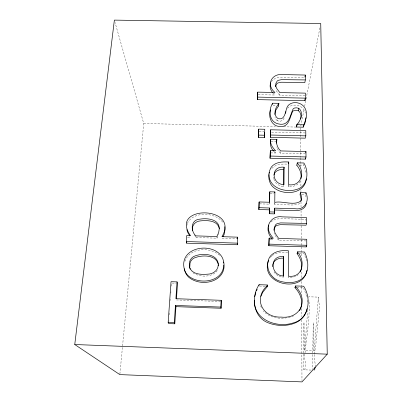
<?xml version="1.0" encoding="UTF-8"?>
<svg xmlns="http://www.w3.org/2000/svg" width="402" height="402" viewBox="0 0 402 402"><rect width="100%" height="100%" fill="white"/><g stroke="black" fill="none" stroke-linecap="round" stroke-linejoin="round"><path stroke-width="0.3" stroke-dasharray="2.01 1.51" d="M300.148 181.196C298.113 185.618 292.777 186.935 288.304 186.749L288.309 185.493M273.908 179.121C274.878 183.583 279.345 186.211 283.651 186.618L283.661 185.382M299.917 203.553C292.058 206.859 282.772 203.357 274.491 204.291L274.501 203.065M259.561 203.864L269.4 204.146L269.42 202.925M303.404 353.021L303.972 322.334L304.324 349.338L304.696 350.217L314.183 350.574L318.394 297.123L308.56 296.787L308.741 298.42M303.364 354.197L303.193 369.292L304.5 369.825L311.661 370.106M307.716 309.796L304.696 350.217M168.845 321.716L168.93 320.469M169.322 314.856L169.453 312.987M170.332 300.51L170.418 299.264M170.855 293.028L170.94 291.782M171.337 286.169L171.468 284.294M304.816 354.142C303.686 359.363 307.329 364.9 304.5 369.825M314.339 354.509C313.183 358.674 315.806 362.363 315.183 366.493M119.891 373.981L143.735 123.504L115.057 22.507M258.174 94.671L274.682 95.023L274.842 93.5M304.967 95.671L279.521 95.128L279.702 93.606M284.113 117.972C283.42 120.947 279.938 121.891 277.365 120.746L277.651 118.354M270.692 152.891L275.355 153.011L275.491 151.906M269.4 204.146L269.647 202.256M305.46 153.765L280.345 153.132L280.586 151.479M274.491 204.291L274.772 202.402M305.023 352.911C306.741 335.404 310.118 317.751 308.962 300.143M186.885 225.462L187.181 223.788M283.651 186.618L283.827 185.618M314.454 353.891L315.962 343.062L319.5 307.47L318.394 297.123M288.304 186.749L288.686 184.744M306.198 240.934L278.34 240.074L278.551 238.974M300.827 125.947L304.163 108.776M304.641 106.319L305.952 99.575M306.073 98.962L320.138 26.592M306.048 172.443L303.384 165.142L303.751 163.539M283.551 276.038L283.184 277.435L278.948 276.37L275.646 274.154L273.455 270.943M288.5 276.204L288.098 277.596C291.666 277.676 295.46 277.089 298.259 274.702M184.975 261.265C189.674 247.325 210.909 246.481 220.236 255.898M187.397 223.301C193.573 210.794 215.985 212.11 223.241 222.899M194.266 234.527L196.101 237.542L217.01 238.185L218.804 234.271M298.46 124.293L299.349 122.891M271.315 81.737C273.717 77.872 278.772 77.179 282.953 77.224L304.811 77.666M217.276 270.556C211.914 278.099 198.116 277.425 191.674 271.787M287.611 108.269C291.209 103.716 298.882 104.324 302.761 108.264A13.191 11.527 5.6 0 1 305.515 113.103M270.305 257.501L271.817 255.878M271.797 168.423C275.807 164.011 282.279 163.875 287.812 164.132M270.928 221.994C273.817 219.095 278.209 218.638 282.103 218.668L306.012 219.371L306.022 220.537M272.3 255.551C276.757 252.014 282.767 252.17 288.154 252.411M293.641 315.856C283.943 319.886 270.727 319.173 263.36 310.992M273.033 105.706L276.114 105.771M143.735 123.504L275.491 126.585M283.646 126.776L296.199 127.072M259.119 131.479L263.973 131.595M271.641 132.137L305.279 132.936M271.069 141.519L275.988 141.64M299.812 165.046L303.384 165.142M270.109 193.769L274.038 193.88M301.817 194.653L305.48 194.754M187.588 237.275L190.895 237.381M222.07 238.341L237.577 238.818M270.089 239.818L273.043 239.914L272.315 239.014M299.41 253.441L304.012 253.587L306.183 259.134L306.987 262.385M172.151 283.068L176.317 283.209M259.516 286.063L265.355 286.259M296.882 287.324L303.118 287.536L304.399 290.164M176.393 299.947L220.728 301.5M277.365 120.746L275.857 119.404L274.978 117.449M280.345 153.132L278.561 151.132L276.526 146.896M272.692 92.782L274.682 95.023M274.144 151.614L275.355 153.011M279.521 95.128L276.591 91.239A9.728 8.362 3.9 0 1 275.757 89.299M278.34 240.074L275.139 235.391A10.673 9.99 12.5 0 1 274.224 233.065M314.183 350.574L313.751 349.695L313.233 322.67L312.54 369.659M304.862 291.204L307.073 297.807M260.717 305.781L261.355 307.796M305.61 195.292L306.007 196.915M195.784 235.879L196.101 237.542M216.904 237.074L217.01 238.185M307.394 300.239L307.555 302.083M273.752 177.086L273.873 178.609M300.59 127.801L300.756 157.288M300.756 157.916L300.807 166.699M300.882 180.503L300.912 186.151M300.937 190.543L300.942 191.794M300.997 201.834L301.028 206.854M301.048 210.618L301.088 217.522M301.088 218.145L301.113 222.537M301.128 225.678L301.299 256.421M301.384 272.104L301.42 278.38M301.44 281.516L301.465 286.536M301.47 287.164L301.51 294.691M301.585 308.495L301.631 316.65M301.651 319.786L301.982 380.644"/><path stroke-width="0.6" d="M186.277 241.547L186.669 243.175L237.381 244.758L237.381 243.14L186.277 241.547L186.649 235.597L190.533 235.713C168.478 204.568 240.587 205.643 221.954 236.677L237.577 237.16L237.577 238.818M306.304 178.774C304.902 195.236 280.445 196.322 271.591 185.433C267.787 180.176 267.943 172.458 271.335 167.046C275.471 161.87 282.661 161.654 288.736 162.006L288.686 184.744C301.751 186.649 305.44 171.212 297.279 163.152L297.279 162.835L303.872 163.001C309.354 171.895 307.882 186.679 296.269 189.558C285.41 192.839 268.848 188.056 269.023 174.568M283.189 276.189L283.284 258.144L283.646 256.612C268.843 254.953 270.305 275.722 283.551 276.038L283.646 256.612M283.661 184.764L283.742 169.312L284.088 167.202C270.204 165.599 271.38 184.468 284.003 184.618L284.088 167.202M276.888 139.378C275.832 143.584 277.46 148.062 280.661 150.926L305.962 151.559L306.007 156.956L305.505 159.132L270.033 158.227L270.35 150.67L275.631 150.8C272.692 147.765 269.611 143.72 270.697 139.233L276.888 139.378L276.35 143.177M274.772 114.52L275.767 110.334L278.576 105.826M278.872 103.349L278.867 103.615C275.325 107.324 272.847 114.691 277.651 118.354C285.48 121.243 285.093 110.625 287.586 106.213C291.128 101.254 299.168 101.676 303.229 105.796A13.286 11.593 5.5 0 1 306.249 111.836C307.58 117.324 304.364 122.107 303.143 127.173L296.565 127.022L296.998 124.384C300.922 120.379 303.837 112.465 298.807 108.279L296.385 107.806L294.56 108.012L293.249 108.721C289.716 115.595 289.42 126.529 278.29 123.891C269.079 121.997 268.214 109.887 272.667 103.213L278.872 103.349L278.576 106.093M269.325 209.849L258.833 209.542L258.999 207.693L269.566 207.995L269.27 213.723L274.385 213.869L274.712 208.141L295.148 208.728C304.741 210.346 309.746 200.92 305.997 192.799L300.455 192.648C298.947 195.573 302.239 198.332 300.847 201.347M274.385 213.869L274.712 208.141M269.425 202.312L269.787 191.799L274.883 191.94L274.772 202.402C282.194 200.513 294.772 206.417 301.108 200.683L301.666 197.573L300.455 192.648M260.898 296.405L262.727 292.294L267.099 286.852L267.345 284.988L259.104 284.711C250.486 297.405 253.371 318.213 269.44 323.278C282.953 328.188 303.957 325.283 307.123 308.63M267.099 286.852L267.345 284.988M271.953 238.562C263.466 229.632 269.435 214.799 282.45 216.874L306.54 217.577L306.595 223.437L280.596 222.899L277.043 223.683L275.817 224.507L274.415 227.13A10.753 10.06 12.4 0 0 275.43 233.708L278.661 238.421L306.731 239.285L306.786 245.295L306.249 246.903L268.827 245.738L269.154 238.13L273.32 238.255C270.636 235.235 268.24 231.587 268.27 227.396M270.325 137.318L270.636 129.776L305.776 130.61L305.821 135.866L305.324 138.162L270.325 137.318L270.636 129.776M268.827 245.738L269.154 238.13M269.27 213.723L269.566 207.995M269.787 191.799L269.647 202.256L259.114 201.955L258.833 209.542M270.033 158.227L270.35 150.67M264.476 137.539L264.777 129.278L258.662 129.132L258.385 137.394L264.476 137.539L264.566 132.203M258.385 137.394L258.662 129.132M258.999 207.693L259.114 201.955M305.329 79.923L281.586 79.636L278.34 80.31L277.219 81.008L275.938 83.199A9.799 8.407 3.8 0 0 276.872 88.681L279.822 92.591L305.445 93.133L305.49 98.138L305.007 100.651L257.456 99.621L257.707 92.123L274.948 92.485C265.581 84.832 271.797 72.908 283.269 74.591L305.289 75.033L305.329 79.923L304.852 82.531L281.274 82.239L278.053 82.912L276.938 83.606L275.666 85.787A9.728 8.362 3.9 0 0 275.511 86.882M257.456 99.621L257.707 92.123M237.381 244.758L237.577 237.16M220.949 307.083L221.226 300.304L175.905 298.721L177.031 281.902L171.036 281.701L168.157 322.54L168.709 323.59L174.8 323.811L175.945 306.651L175.453 305.475L220.949 307.083L221.08 308.249L175.945 306.651M221.08 308.249L221.226 300.304M186.669 243.175L186.739 241.989M174.8 323.811L174.292 322.761L175.453 305.475M176.473 298.711L177.503 283.249L177.031 281.902M305.942 117.691L305.103 122.791L303.143 127.173M301.018 178.629C301.741 173.83 299.892 168.961 296.837 165.287L296.837 164.971M272.737 266.757C272.174 260.943 278.078 257.592 283.284 258.144M272.541 104.45L272.667 103.213M270.697 139.233C269.687 143.459 270.471 148.052 273.742 151.147M270.33 84.028C269.616 87.144 270.727 90.344 272.692 92.782M74.752 344.524L114.374 20.1L320.731 23.527L327.248 354.162L301.992 381.9L119.831 374.604L74.752 344.524L327.248 354.162M258.988 285.596L259.104 284.711M223.718 265.059C223.17 282.109 199.196 285.229 188.337 275.842A15.12 14.527 -14.3 0 1 183.93 267.27C180.553 245.883 214.985 241.627 222.688 258.385C230.637 280.144 203 288.872 188.719 277.234A15 14.427 -14.5 0 1 184.347 268.722M218.226 264.883C218.246 269.697 214.08 273.315 209.558 274.018C202.945 274.616 193.452 275.254 189.93 268.224M274.742 192.915L274.883 191.94M315.103 367.036L314.776 369.197L314.047 370.202M270.581 109.882C267.752 116.912 271.858 126.725 280.229 126.499C289.505 127.364 289.586 116.952 292.852 111.173L294.153 110.465L295.962 110.259L298.369 110.731C300.972 112.495 301.374 116.103 300.716 118.962M288.45 163.609L288.736 162.006M298.369 110.731L298.807 108.279M304.907 77.139L305.289 75.033M296.565 127.022L296.998 124.384M296.837 165.287L297.279 162.835M305.711 152.665L305.962 151.559M254.773 296.611L255.818 292.561M307.007 270.164C303.188 294.204 259.094 284.43 268.596 260.29M285.49 113.314L285.948 111.57M305.736 193.774L305.997 192.799M306.419 203.226C305.771 208.814 299.666 211.075 294.711 210.583L274.425 209.995M297.575 251.803L297.575 252.16C305.867 260.848 302.862 278.169 288.5 276.204L288.551 250.843C280.485 249.697 269.531 252.104 268.039 261.556C266.209 269.903 271.511 278.541 279.591 281.083C288.103 283.701 299.42 283.485 305.033 275.496C309.429 268.335 308.113 259.24 304.535 252.024L297.575 251.803L297.108 253.722C300.982 258.717 303.344 266.018 300.334 271.968M297.108 253.722L297.575 252.16M306.595 223.437L306.063 225.19L280.269 224.658L276.742 225.437L275.521 226.251L274.129 228.854A10.673 9.99 12.5 0 0 273.948 230.336M269.219 173.282L269.521 172.287M273.953 175.046C274.707 170.554 279.832 169.247 283.742 169.312M268.29 226.703L268.817 225.115M254.426 300.128C253.416 319.756 276.883 328.273 292.968 323.007C309.148 319.138 311.826 298.515 303.646 286.214L295.47 285.938L295.013 287.767C300.741 293.515 304.173 303.359 299.49 310.686M295.013 287.767L295.47 285.938M270.486 83.581L270.807 82.691M256.496 290.932L257.174 289.304M222.864 236.823L224.19 234.291L225.004 229.728L224.783 226.683M267.335 285.526C252.828 298.751 262.521 317.932 281.234 317.093C300.51 319.228 309.304 299.982 295.475 286.445M257.597 97.108L305.49 98.138M296.998 124.66L303.621 124.811M270.566 135.017L305.821 135.866M258.536 135.092L264.672 135.243M270.28 156.051L306.007 156.956M269.516 211.894L274.672 212.045M269.074 244.125L306.786 245.295M168.157 322.54L174.292 322.761M189.834 235.959L187.719 232.411L186.85 229.602M219.271 228.371C217.427 220.286 207.065 220.19 200.508 220.884C195.472 221.095 191.312 225.552 192.613 230.632M218.246 264.124C215.673 254.195 200.985 254.818 193.628 258.265A8.507 8.176 -14.6 0 0 190.02 263.189L189.754 267.667M190.161 269.169L189.382 266.209L189.654 261.702A8.578 8.231 -14.4 0 1 193.287 256.742C201.528 252.401 218.904 253.3 218.341 265.792M223.361 261.988L223.643 263.034M304.992 98.781L305.007 100.651M305.495 157.941L305.505 159.132M306.239 245.712L306.249 246.903M219.261 228.808L218.663 232.582L216.854 236.522L195.784 235.879C190.221 230.406 190.779 219.437 200.226 219.11C207.296 217.914 219.598 219.201 219.261 228.808"/></g></svg>
